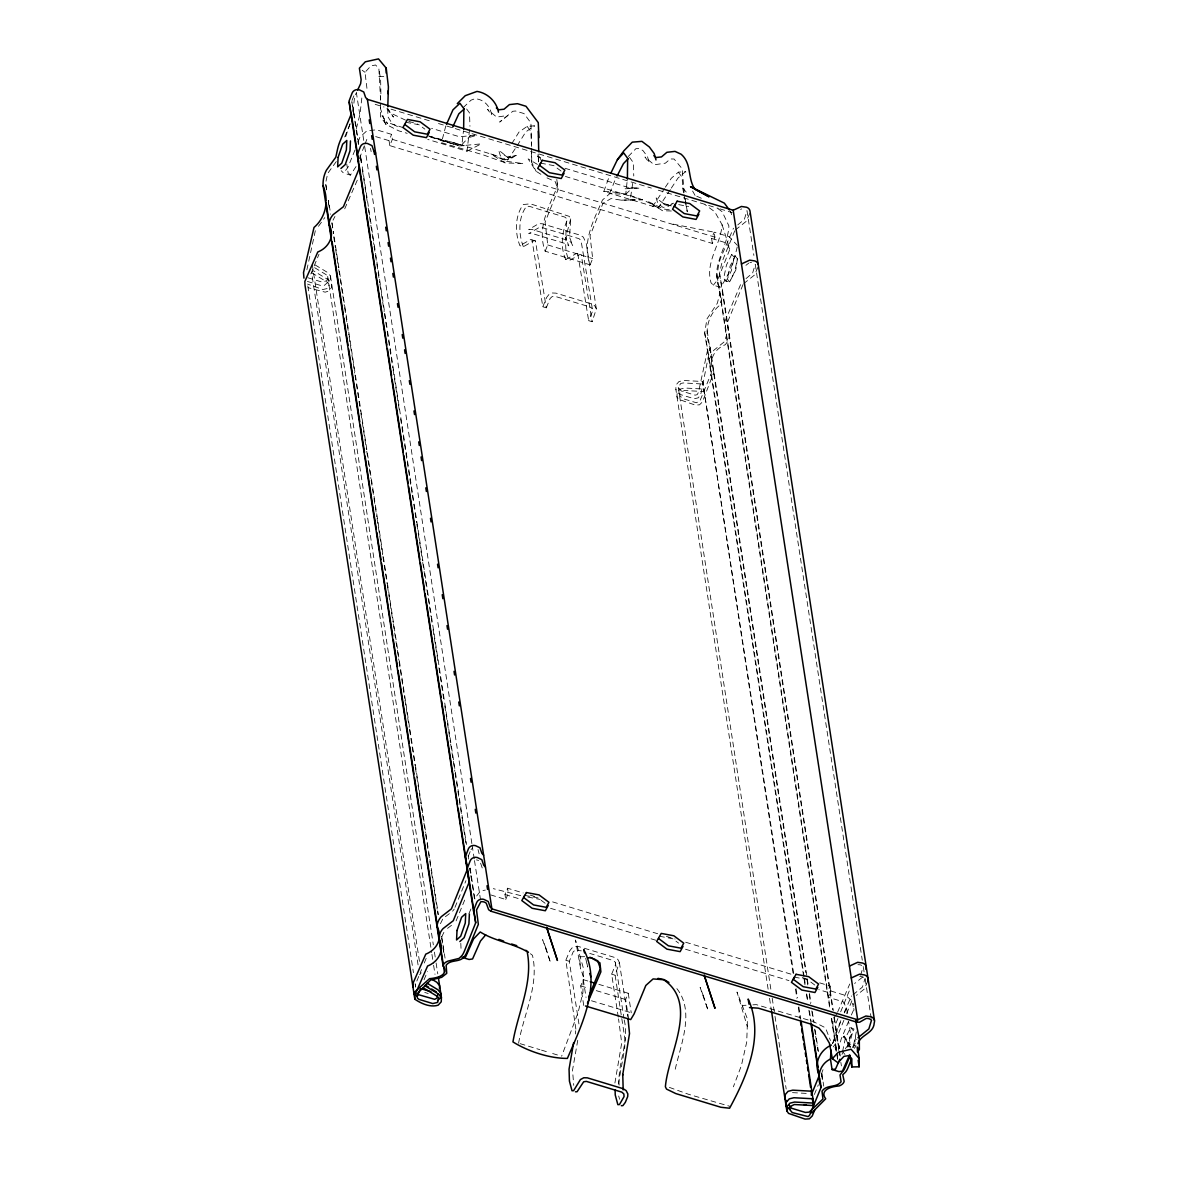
<?xml version="1.0" encoding="UTF-8"?>
<svg xmlns="http://www.w3.org/2000/svg" width="1178" height="1178" viewBox="0 0 1178 1178"><rect width="100%" height="100%" fill="white"/><g stroke="black" fill="none" stroke-linecap="round" stroke-linejoin="round"><path stroke-width="0.75" stroke-dasharray="5 3.75" d="M380.597 100.248L378.86 68.295L375.546 64.996L370.937 65.909L365.003 72.285L367.094 89.602M380.435 103.487L380.479 116.666L386.001 124.353L398.62 130.802L407.176 133.335M380.509 99.57L380.538 96.478L380.479 99.983M387.783 108.464L387.871 116.681L392.48 124.073L400.594 128.063M541.689 161.415L538.081 153.788L538.523 162.004L538.714 153.464M747.279 1026.45L747.367 1018.764L737.001 992.053L747.279 1026.45L746.705 1042.147L741.389 1065.589L733.364 1086.838M538.626 161.916L538.729 153.228M768.13 989.196L675.863 389.329L675.936 385.044L678.926 381.598L683.579 380.465L702.662 381.51L793.81 974.088M380.906 93.784L380.627 79.824L378.86 68.295M326.527 189.864L325.732 182.561L327.484 174.418M328.426 204.162L328.515 200.348L330.65 214.263M804.972 984.779L704.694 332.8L706.962 318.929L717.343 303.217L719.846 293.381L717.063 275.593L718.609 264.976A11.103 2.385 -73.1 0 1 721.127 256.863L733.482 228.193M734.777 230.829L723.719 257.643A11.103 2.385 -73.1 0 0 721.201 265.757L719.522 273.532L722.512 290.362A34.427 31.423 46.4 0 1 719.198 305.691A39.846 36.385 46.4 0 0 710.157 347.584L701.057 393.143L698.436 397.766L694.313 398.768L680.486 394.571L677.703 392.716L675.863 389.329M583.478 976.812L580.695 968.92L575.497 940.029L583.287 967.845L582.919 992.627L578.059 1012.653L561.626 1056.239M315.159 264.962L327.646 272.53L330.444 275.932L330.252 280.231L324.171 285.518L320.976 285.562L307.149 281.365M460.804 943.328L461.113 950.455M837.484 1059.405L837.808 1053.912M523.371 246.717C518.453 234.363 518.07 217.15 526.522 206.386L529.305 206.327L564.763 217.076L566.706 218.563L565.661 239.458L565.484 237.028L568.812 245.849L566.809 243.993L531.352 233.244L528.627 233.671L538.729 227.766L541.394 227.354L579.061 238.692L581.048 240.518L592.313 308.783L592.534 311.257L588.647 320.666L592.107 321.712L596.348 308.886L586.379 243.964L583.375 237.161L580.415 235.247L542.145 223.732L538.64 223.687L528.731 229.533L532.294 229.563L568.135 240.43L571.094 242.373L572.803 245.804L569.534 237.161L570.741 218.887L569.18 216.34L530.409 203.838L523.312 204.516C514.786 215.795 514.845 232.935 519.91 245.657L523.371 246.717L534.105 240.592L535.445 240.945L546.283 307.811L542.822 306.766L531.985 239.885L530.66 239.546L519.91 245.657M545.164 251.208L547.755 244.95L545.09 222.2L558.033 189.717L556.796 179.306L557.518 186.389C548.712 206.813 536.697 228.444 545.164 251.208L590.104 264.844C581.637 242.064 593.653 220.433 602.459 200.024L609.748 193.678L625.739 194.252L627.182 180.911M430.382 137.09L453.147 143.996L461.938 144.585L463.455 130.876M331.931 222.848L333.565 233.553M353.827 114.87L351.854 101.706L353.238 110.658M443.414 951.706L443.09 946.008M470.081 868.142L470.861 874.326M470.081 870.704L470.258 868.981M575.865 1029.116L565.838 960.261L569.71 950.867L571.934 948.01L575.409 946.479L579.016 946.641L614.857 957.508L617.787 959.334L619.363 962.397L615.122 975.207L625.032 1039.6L624.635 1048.906M792.985 972.925L702.662 381.51M737.251 246.894C733.923 260.824 729.005 275.681 720.273 287.27L713.367 285.164L711.07 282.853C704.886 262.414 720.671 244.729 722.114 224.807L714.781 211.804L705.004 204.589M821.655 1076.81L821.92 1074.248M836.292 1050.511L834.628 1035.683L840.812 1020.678M575.35 1033.96L575.703 1030.735M361.823 97.995L360.026 114.045L356.242 129.02M352.929 111.895L354.652 96.419L356.139 93.239M469.58 129.668L466.959 151.226L427.732 139.416M570.741 218.887C566.913 232.316 562.436 247.13 569.195 260.603L579.944 254.477L581.269 254.831L592.107 321.712M737.413 258.777L735.823 269.968L729.653 281.851L726.075 281.351L723.645 278.464L726.487 264.976L731.759 254.404L735.101 255.994L737.413 258.777L734.689 271.706L729.653 281.851L727.327 279.068L730.051 266.14L735.101 255.994M855.64 1036.684L854.742 1043.075L852.416 1047.536M590.104 264.844L592.681 258.571L590.031 235.821L602.974 203.338L610.999 198.581L621.292 200.172L630.201 199.966L632.733 182.914M614.901 1083.024L621.704 1043.001L618.553 1018.882M618.347 1084.069L624.281 1050.673M577.75 1040.292L572.523 1070.184L573.745 1085.35M842.565 1051.556L845.406 1038.083L850.663 1027.496L854.006 1029.101L848.955 1039.246L846.57 1050.555M853.608 1044.812L856.332 1031.884M306.884 269.821L315.336 230.667L317.442 227.766M704.694 332.8L707.683 349.63L698.466 392.348L697.155 394.674L695.094 395.16L681.267 390.978L678.278 387.444L680.751 383.454L683.328 382.938L702.397 383.984M350.102 123.587L345.095 138.444M832.581 1043.649L840.915 1020.928M838.309 1050.496L841.077 1039.408L848.528 1021.429M518.6 1043.193C523.606 1014.317 539.436 984.793 532.456 955.27L529.805 953.282M445.799 125.928L441.441 142.685L483.039 154.804L502.137 161.68L506.113 162.299L516.185 147.265M675.244 1069.212C681.002 1043.428 695.491 1010.4 675.892 987.429M670.37 189.555L658.252 207.932L603.813 191.425L609.35 176.244M566.883 220.963C561.715 233.053 560.301 247.351 565.734 259.558L569.195 260.603M354.976 150.062L347.76 167.644L343.475 173.019L341.193 170.707M358.097 141.978L359.967 137.119L366.888 130.787L376.592 129.816L391.611 134.38L392.377 139.357L389.8 145.63L712.351 243.434L714.928 237.161L714.162 232.184L669.87 223.496M359.378 158.632L364.385 145.689M365.003 144.069L366.888 139.225L369.73 137.973M722.114 224.807L729.859 249.28L717.652 279.79L713.367 285.164M609.571 193.604L615.431 179.189M352.001 100.439L354.755 93.739M344.712 136.987L350.322 123.381M310.845 273.988L318.973 254.286M333.021 220.183L334.95 216.457M357.273 180.219L344.624 209.021M389.8 145.63L389.034 140.653L391.611 134.38M542.822 306.766L546.695 297.357L548.919 294.515L552.394 292.983L556.001 293.145L591.842 304.012L594.772 305.824L596.348 308.886M546.283 307.811L550.155 298.417L552.143 296.606L554.912 296.326L590.369 307.075L592.313 308.783M712.351 243.434L711.586 238.442L714.162 232.184L729.182 236.734L737.399 245.392M416.821 981.068L421.547 969.568M424.257 963L426.289 958.082M440.469 923.67L442.943 918.604L449.849 913.303M468.255 856.273L470.316 851.252M424.051 979.801L427.437 971.585M441.75 936.863L444.769 930.487M454.973 907.369L465.958 880.702M456.107 920.901L465.722 897.577M743.038 284.531L727.15 323.067L729.344 334.729A17.537 15.623 -8.7 0 1 725.206 344.742A21.808 19.422 -8.7 0 0 713.927 372.101L702.412 401.948L699.526 404.82L695.285 405.085L678.719 399.357L677.026 396.898L677.1 392.613L680.089 389.167L684.742 388.018L703.826 389.064L703.56 391.538L684.492 390.492L680.03 392.716L679.441 395.013L682.43 398.532L696.257 402.729L699.82 401.168L711.321 373.249L709.406 359.04L713.78 350.322L724.279 341.811L726.605 335.215L724.809 321.653L741.728 281.881M490.725 894.927L505.745 899.477L504.979 894.485L507.556 888.227L523.165 892.953M505.745 899.477L508.322 893.204L507.556 888.227M578.928 1023.918L569.298 961.307L573.171 951.912L575.159 950.101L581.299 950.852M583.728 1005.467L580.725 985.912L583.301 979.64L588.485 981.215M618.273 1017.085L611.662 974.162L615.549 964.753L615.328 962.279L613.385 960.571L589.736 953.414M628.669 1019.088L625.651 999.533L628.242 993.26L598.851 984.352M819.682 982.864L830.107 986.03L827.53 992.288L818.769 989.638M830.107 986.03L830.873 991.007L828.296 997.28L843.315 1001.83L846.57 1008.103L847.63 1014.98M836.925 1013.802C827.383 1023.667 838.545 1034.151 832.272 1043.958M837.617 1012.138L849.736 984.028M837.897 1018.514L835.143 1025.213L837.337 1036.876A17.537 15.623 -8.7 0 1 833.199 1046.889M840.665 1011.814L850.339 988.357M844.243 1012.344L851.561 995.911M860.603 975.237L863.253 966.52M843.875 1020.339L836.969 1037.096L839.163 1048.744M846.643 1013.625L852.857 998.546M814.381 1094.465L818.342 1084.835M853.358 1047.684L856.862 1039.173M356.021 166.569L350.396 175.11L343.475 173.019M749.694 213.498L746.219 221.361L735.602 229.769M468.918 913.583L471.038 908.783M757.955 267.185L754.48 275.063L743.863 283.456M844.449 1012.918L846.57 1008.103M851.355 1015.009L853.476 1010.209L852.887 1003.273L854.05 1010.135M867.774 981.215L864.299 989.078L856.45 995.351M841.99 1054.369L843.419 1051.115M726.075 281.351L731.332 270.778L734.174 257.29L731.759 254.404M848.734 1046.903L853.078 1030.397L850.663 1027.496M511.826 143.583L518.983 132.069L527.155 126.37L534.341 125.84L536.314 128.535M517.142 145.719L525.786 131.907L534.341 125.84M652.597 206.651L664.392 188.657M671.327 188.112L678.027 178.025L685.552 171.635L687.525 174.344M665.379 187.169L671.357 178.202L678.351 172.165L685.552 171.635M328.22 172.724L337.144 160.399M318.487 226.309L324.789 217.606M845.303 1048.685L849.073 1043.811L850.531 1033.872L848.675 1021.856M418.072 964.915L311.596 272.692L313.201 270.631L328.809 280.099L331.607 283.5L331.416 287.785L328.309 291.157L325.202 292.173L308.121 287.682M452.617 911.168L454.281 909.033M476.678 895.957L480.565 890.966L485.336 890.097M419.589 974.839L421.209 972.778M854.241 1048.376L856.185 1045.976L849.073 1043.811L851.238 1050.261M461.938 144.585L470.582 135.411L468.211 137.752L476.707 135.337M628.257 156.483L635.899 148.678L639.86 148.634L643.114 150.74L647.561 156.821L649.093 162.623L644.984 157.013L654.114 164.802L665.379 163.168L670.267 158.971L674.081 159.015L682.15 168.748L684.182 192.294M862.473 977.21L854.624 983.483M471.009 849.588L472.569 848.072M463.219 107.61L471.038 100.159L474.984 98.702C483.805 99.217 490.549 106.359 491.594 114.929L487.515 109.348L496.63 117.093L507.895 115.473L499.678 122.07L512.798 111.277L515.537 110.997L524.004 113.559L530.925 122.91L531.602 146.44M625.739 194.252L632.424 187.906L624.649 188.804L639.875 188.112L628.463 187.508L563.909 167.939M737.781 224.88L744.349 219.402L746.999 210.685L753.876 255.42M745.939 265.315L748.81 263.092M746.042 278.568L752.609 273.09L755.26 264.373L862.281 960.232M447.537 928.352L454.443 923.037M852.99 994.806L862.429 987.105L865.079 978.403M672.182 204.03L667.808 206.577L663.023 207.387L657.854 203.558L656.146 197.904L665.379 205.016L671.872 205.929L661.992 202.94L665.379 205.016L673.639 203.19M466.959 151.226L481.154 143.878L459.302 145.939L429.999 136.457M565.734 259.558L576.484 253.432L581.269 254.831M740.564 209.404L741.684 208.904M603.813 191.425C621.513 191.381 642.894 198.346 658.252 207.932M474.984 135.205L459.626 136.81L431.59 128.314M746.057 1005.246L742.641 1005.452L742.891 1010.179M752.904 1004.834L756.32 1004.628L812.835 1021.355L825.454 1027.805L830.461 1040.527M584.7 956.669L579.355 956.801L580.695 968.92M378.801 76.482L386.178 76.32M621.292 200.172L642.143 199.73L565.44 176.464M630.201 199.966L642.143 199.73M671.372 210.995L662.507 210.715L648.18 201.571L663.7 209.021L670.311 209.934M792.485 1092.639L808.093 1093.493M441.927 140.859L450.629 141.816L495.702 155.481L505.009 159.987L506.113 162.299M405.777 122.262L418.956 124.735L424.86 129.138M540.599 163.138L553.778 165.612L561.14 171.119M678.705 204.633L688.6 206.489M524.696 895.354L537.875 897.842L545.237 903.335M659.503 936.245L672.682 938.719L678.587 943.122M794.325 977.122L807.504 979.595L814.867 985.102M520.735 895.633L493.302 888.654M527.818 897.032L540.216 899.462M591.489 1000.77L632.13 1013.036M428.277 135.897L464.206 145.586L459.302 145.939L429.631 136.265M375.193 104.356L383.984 107.021M391.022 109.156L431.472 121.422M438.51 123.543L651.316 188.068M658.355 190.203L718.153 208.344M719.905 208.874L732.23 212.6M408.825 121.408L417.572 124.058M392.377 139.357L714.928 237.161M375.679 136.589L389.034 140.653M711.586 238.442L726.605 243.007L729.859 249.28M531.985 239.885L535.445 240.945M547.755 244.95L592.681 258.571M307.929 277.772L321.756 281.969L326.659 280.835L327.882 278.73L327.661 276.403L326.041 274.607L313.554 267.023M530.1 895.059L537.021 897.165M552.629 901.892L657.633 933.727M666.38 936.377L675.141 939.028M685.64 942.223L791.866 974.427M802.292 977.593L809.242 979.698M830.873 991.007L845.907 995.572L852.739 1001.55M504.979 894.485L518.997 898.74M550.553 908.312L655.734 940.206M685.537 949.232L788.965 980.597M565.838 960.261L569.298 961.307M611.662 974.162L615.122 975.207M580.725 985.912L587.631 988.003M596.274 990.624L625.651 999.533M424.757 992.45L428.218 993.496M520.087 1043.649L539.936 1049.672M541.556 1050.158L549.67 1052.617M552.659 1053.53L560.139 1055.797M403.465 127.739L386.178 122.1L387.665 123.705L382.055 115.709L386.001 124.353L380.582 109.039L380.465 105.77M669.384 1087.397L688.482 1094.274L730.065 1106.378M696.772 196.24L701.749 198.419M546.975 177.863L555.265 181.692L558.033 189.717M405.453 120.112L390.919 113.206L387.739 109.318M537.418 164.375L528.127 158.868L536.064 171.252L543.765 176.126M311.596 272.692L327.204 282.16L328.824 283.957L329.045 286.298L327.823 288.404L322.919 289.523L307.546 284.089M540.422 157.749L537.61 156.026L540.658 160.075M717.976 208.697L722.188 211.731L728.887 225.896C728.137 246.29 711.718 264.166 717.991 284.958L720.273 287.27M362.191 70.238L365.003 72.285M350.396 175.11L348.099 172.798L346.774 164.14M850.236 1047.257L848.72 1042.766L843.33 1036.581L845.76 1039.379M850.074 1047.257L848.72 1042.766L844.184 1035.992L849.677 1047.095M678.351 172.165L682.15 177.363L682.695 187.935L688.541 194.812M843.36 1052.528L844.979 1054.457M386.885 108.67L393.481 117.064L387.974 109.053M629.464 157.322L633.263 162.52L633.764 175.964M527.155 126.37L530.925 131.524L531.411 144.909M466.65 109.009L469.477 112.867L469.963 126.267M692.605 191.042L695.108 195.504M482.214 867.936L480.344 862.414M478.018 849.544L479.137 853.814M531.543 151.933L531.734 162.446L536.064 171.252M577.809 253.785L588.647 320.666M730.448 211.333L731.656 214.646M835.055 1047.433L836.218 1051.35M618.7 1096.011L619.569 1099.251M585.687 958.215L587.601 966.873M586.953 963.457L587.645 966.888M682.695 187.935L683.667 193.045M684.006 194.753L684.978 199.862M685.301 201.571L687.26 211.804M370.525 148.399L371.144 151.667M360.115 155.408L361.646 163.565M471.171 875.946L471.907 882.587L470.596 873.664M441.617 938.144L442.795 944.432M325.688 184.46L326.63 189.761M685.316 199.362L686.17 204.663M686.45 206.444L687.584 213.512M863.4 967.491L864.078 971.894M865.182 979.051L871.234 1018.425M722.512 290.362L833.288 1010.591M834.407 1017.851L839.237 1049.289M839.516 1051.07L840.341 1056.386M719.522 273.532L832.772 1009.84M833.891 1017.1L839.767 1055.297M840.856 1062.365L841.401 1065.913M719.876 291.481L830.284 1009.266M831.683 1018.352L836.483 1049.613M717.063 275.593L829.886 1009.163M831.285 1018.248L836.409 1051.571M836.689 1053.382L837.514 1058.786M710.157 347.584L806.989 977.122M807.269 978.933L808.108 984.381M809.507 993.466L810.891 1002.552M812.29 1011.637L813.969 1022.533M815.088 1029.808L818.445 1051.601M821.802 1073.408L823.746 1086.131M707.168 330.738L805.914 972.733M807.033 979.993L807.858 985.456M809.257 994.526L810.655 1003.612M811.775 1010.886L813.453 1021.782M814.572 1029.057L815.412 1034.505M815.691 1036.316L817.09 1045.401M817.37 1047.227L817.93 1050.85M821.611 1074.837L822.421 1080.079M707.683 349.63L804.103 976.444M804.383 978.255L805.502 985.53M806.886 994.615L808.005 1001.874M809.404 1010.96L811.082 1021.871M806.37 993.864L807.49 1001.123M808.888 1010.209L810.567 1021.12M796.048 988.622L797.447 997.707M798.846 1006.792L800.804 1019.515M795.503 989.284L796.902 998.37M798.301 1007.455L799.98 1018.352M678.278 387.444L771.104 990.934M772.208 998.208L774.726 1014.552M775.006 1016.378L786.182 1089.046M769.529 998.281L771.487 1010.989M628.242 993.26L631.246 1012.83M619.363 962.397L627.683 1016.481M615.328 962.279L623.928 1018.131M624.207 1019.942C629.626 1041.853 617.331 1063.248 619.157 1085.159M583.301 979.64L586.04 997.427M356.316 92.223L363.752 140.55M471.877 843.581L364.576 145.91A6.273 5.595 -8.7 0 1 366.564 145.866M472.157 845.406L474.219 858.806M474.498 860.588L480.55 899.963M354.004 113.132L358.686 143.554M360.895 157.881L361.72 163.241M362.264 166.82L466.503 844.508M468.181 855.405L468.741 859.042M470.125 868.127L474.94 899.403M353.503 112.455L357.641 139.298M357.921 141.08L358.465 144.673M360.674 159.045L361.234 162.667M362.353 169.941L367.109 200.82M368.213 208.094L373.809 244.435M374.089 246.246L375.208 253.52M375.487 255.332L379.684 282.587M379.964 284.399L381.068 291.673M381.348 293.484L384.146 311.655M384.426 313.466L386.944 329.825M387.223 331.636L388.342 338.911M388.622 340.722L392.804 367.978M393.084 369.789L399.519 411.578M400.638 418.853L412.094 493.332M412.374 495.158L413.493 502.417M413.772 504.243L416.57 522.414M416.85 524.225L417.954 531.499M418.234 533.31L419.353 540.569M419.633 542.395L422.431 560.566M422.711 562.377L423.83 569.651M424.109 571.463L425.229 578.737M425.508 580.548L426.627 587.807M426.907 589.633L431.089 616.889M431.369 618.7L431.928 622.337M433.048 629.597L437.804 660.49M438.923 667.749L443.664 698.642M444.783 705.916L450.379 742.243M450.659 744.069L454.855 771.31M455.12 773.136L456.239 780.396M456.519 782.221L457.638 789.481M457.918 791.307L462.115 818.548M462.394 820.374L463.514 827.633M463.793 829.459L466.311 845.804M469.757 868.289L470.316 871.867M472.245 884.398L473.335 891.555M473.615 893.351L474.719 900.507M331.99 222.951L333.595 233.391M334.14 236.94L438.378 914.629M441.721 936.436L445.063 958.141M328.456 202.498L329.575 209.699M333.742 236.852L335.421 247.748M335.701 249.559L338.498 267.73M338.778 269.556L339.897 276.815M340.177 278.626L344.359 305.882M344.639 307.708L345.758 314.968M346.037 316.794L348.835 334.95M349.115 336.775L350.234 344.035M350.514 345.861L351.633 353.12M351.913 354.946L354.711 373.102M354.99 374.928L356.109 382.187M356.374 384.013L360.571 411.269M360.851 413.08L361.97 420.34M362.25 422.166L366.446 449.422M366.726 451.233L367.845 458.507M368.125 460.318L370.908 478.489M371.188 480.3L372.307 487.574M372.587 489.385L373.706 496.66M373.986 498.471L376.783 516.641M377.063 518.453L378.182 525.727M378.462 527.538L382.644 554.794M382.924 556.605L387.12 583.861M387.4 585.687L388.519 592.946M388.799 594.757L389.918 602.032M390.198 603.843L392.996 622.013M393.275 623.839L394.38 631.099M394.659 632.925L398.856 660.166M399.136 661.992L404.731 698.318M405.011 700.144L406.13 707.404M406.395 709.23L409.193 727.4M409.473 729.211L410.592 736.486M410.872 738.297L415.068 765.553M415.348 767.364L416.467 774.638M416.747 776.449L420.929 803.705M421.209 805.516L422.328 812.791M422.607 814.602L425.405 832.772M425.685 834.584L426.804 841.858M427.084 843.669L428.203 850.943M428.483 852.754L431.266 870.925M431.546 872.736L432.665 880.01M432.944 881.821L437.141 909.077M437.421 910.903L437.98 914.526M443.119 947.907L443.944 953.326M330.444 275.932L433.327 944.83M434.432 952.104L435.831 961.189M436.11 963L437.789 973.897M327.661 276.403L431.663 952.56M431.943 954.386L433.342 963.457M433.607 965.283L435.006 974.368M312.273 264.579L419.677 962.838M307.811 285.901L413.449 972.675M415.127 983.571L415.687 987.208M415.466 984.352L415.539 986.236M848.72 1042.766L848.778 1046.3M531.617 148.222L531.734 162.446M857.937 964.738A6.273 5.595 -8.7 0 1 861.736 965.415M476.398 859.896A6.273 5.595 -8.7 0 1 478.577 860.558M859.763 976.606A6.273 5.595 -8.7 0 1 863.562 977.284M821.552 1074.469A21.808 19.422 -8.7 0 1 824.791 1066.635M749.944 262.591A6.273 5.595 -8.7 0 1 751.549 262.606M516.126 155.378L510.295 158.78L505.509 159.59L500.341 155.761L498.633 150.092L507.909 157.469L514.344 158.117L504.478 155.128L507.909 157.469L516.126 155.378M522.737 163.521L504.994 162.917L490.637 153.773L506.231 161.283L522.737 163.521M703.472 996.073L700.144 987.414L708.052 1010.326L703.472 996.073M545.959 948.29L542.616 939.632L550.538 962.588L545.959 948.29"/><path stroke-width="1.5" d="M386.193 73.051L386.222 68.147L378.506 58.9L365.313 61.801L359.378 68.191L361.131 79.633L360.615 83.712L357.641 90.058M857.422 1052.042L857.437 1047.065L859.218 1058.624L859.16 1066.797L851.782 1066.944L850.03 1055.532M851.782 1066.944L851.841 1058.772L848.94 1055.591L843.934 1056.371L837.985 1062.762L832.36 1058.669L829.386 1043.134L824.114 1034.181L818.975 1028.085L810.862 1024.094L758.308 1008.162L749.517 1007.573M387.798 106.859L388.401 86.789L386.222 68.147M538.729 151.771L538.272 131.229M814.881 1109.558L812.231 1115.978L809.345 1118.835L805.104 1119.1L788.538 1113.387L786.86 1110.928L786.919 1106.628L789.908 1103.182L794.576 1102.048L813.659 1103.094L813.394 1105.568L794.311 1104.522L789.849 1106.731L789.26 1109.043L792.249 1112.562L808.196 1116.611L809.639 1115.183L821.14 1087.265L819.741 1078.194M584.553 952.914L583.758 949.571C602.135 984.852 581.505 1025.331 567.384 1058.418C549.684 1058.462 528.304 1051.498 512.945 1041.912C518.025 1012.167 533.457 982.04 527.126 951.603C512.371 943.136 494.731 941.119 480.226 931.975L473.541 938.954L465.649 956.875L462.188 957.375L469.094 959.481L472.569 958.966L480.462 941.06L485.704 934.861M350.47 140.948L350.013 150.828L345.242 164.596L340.913 168.483M439.468 988.504L439.6 985.647L436.817 982.246L432.135 979.404M438.349 977.534L441.426 997.516L441.235 1001.815L438.128 1005.187C430.382 1007.705 421.179 1003.538 414.847 999.224L305.014 285.194L304.866 281.409L317.78 251.989A21.808 19.422 -8.7 0 0 329.06 224.615A17.537 15.623 -8.7 0 1 333.183 214.602L343.431 206.724L359.319 168.174L357.346 154.642L360.424 146.646A5.551 4.948 -8.7 0 1 367.536 143.525L371.998 145.645L373.868 151.167L375.635 153.022M469.374 914.054L468.918 923.935L464.147 937.688L459.832 941.575M849.618 1054.84L842.447 1071.126L838.986 1071.627L832.066 1069.536L830.475 1059.14L831.005 1049.981M874.488 1020.472L749.974 210.936A5.551 4.948 -8.7 0 0 746.454 207.225L741.418 206.474L733.187 210.258L367.374 99.335L365.607 97.48L363.737 91.958L359.275 89.822A5.551 4.948 -8.7 0 0 352.163 92.959L349.1 100.955L351.059 114.487L340.015 141.301A11.103 2.385 -73.1 0 0 337.497 149.415L335.818 157.189L326.365 170.25A34.427 31.423 46.4 0 0 323.052 185.579L443.061 965.813A39.846 13.812 12.2 0 1 429.543 978.668L414.229 992.377L414.096 994.394L417.086 996.146M467.46 869.055L451.424 908.871L441.19 916.749A17.537 15.623 -8.7 0 0 437.053 926.777A21.808 19.422 -8.7 0 1 425.773 954.136L412.874 983.556L413.022 987.341M458.095 808.241L475.706 922.742L464.515 950.837A11.103 2.385 -73.1 0 1 461.555 956.021L459.052 958.406L448.008 961.115A34.427 11.942 12.2 0 0 443.061 965.813M811.568 1093.685L811.833 1091.211L792.75 1090.165L788.082 1091.314L785.093 1094.76L785.034 1099.045L786.713 1101.504M812.732 1101.253L812.997 1098.78L793.913 1097.734L789.245 1098.883L786.256 1102.313L786.197 1106.613L790.423 1109.352M821.14 1087.265C816.369 1076.854 819.785 1063.999 830.505 1059.037M463.646 129.182L463.867 108.656L459.935 103.281L452.956 109.834L446.521 124.308M627.388 179.159L627.653 158.308L623.692 152.89L617.405 159.648L610.822 173.225M573.598 1042.766L569.062 1069.123L569.416 1081.065L572.022 1090.754L573.612 1090.681L580.415 1079.563L583.773 1077.767L587.336 1077.841L623.177 1088.708L626.151 1090.622L627.845 1093.95L627.683 1096.615L625.341 1102.328L622.897 1105.627L621.307 1105.7M622.632 1075.352L629.523 1033.577L627.962 1018.278M420.001 989.653L417.292 996.22L417.365 998.105L418.912 999.356L432.738 1003.553L437.642 1002.419L438.643 997.987L437.038 996.19L422.99 987.665M857.982 1037.73L868.863 1028.924L871.514 1020.222A6.273 5.595 -8.7 0 0 866.198 1018.44L859.572 1022.224L856.73 1022.136L490.917 911.212L491.889 908.871L367.374 99.335M588.632 996.986L600.368 968.522L597.614 960.482M811.2 1095.098L819.314 1075.396C813.527 1063.425 819.741 1050.246 831.447 1045.033M856.73 1022.136L857.702 1019.78L733.187 210.258M849.853 1056.195L845.642 1066.399A11.103 2.385 -73.1 0 1 842.668 1071.582L840.017 1074.984L841.092 1081.757C836.498 1088.104 826.323 1084.29 822.023 1091.226L822.951 1099.015L809.168 1112.12L805.413 1112.444L791.587 1108.248L788.597 1104.728M851.002 1060.48L848.234 1067.18A11.103 2.385 -73.1 0 1 845.274 1072.363L842.756 1074.748L844.155 1081.227A34.427 11.942 12.2 0 1 839.207 1085.925A39.846 13.812 12.2 0 0 825.704 1098.78L811.76 1112.915M857.908 1043.723C860.47 1034.608 873.634 1033.71 874.209 1023.034A5.551 4.948 -8.7 0 0 870.954 1016.761L865.933 1016.01L857.702 1019.78L491.889 908.871L490.122 907.016L488.252 901.494L483.79 899.359A5.551 4.948 -8.7 0 0 476.678 902.495L473.6 910.476L475.706 922.742M839.84 1059.258L835.541 1069.02L832.066 1069.536M452.676 127.15L458.831 113.81L464.323 108.936M617.036 176.082L623.442 163.654L628.257 158.588M429.278 132.437L426.407 137.649L413.228 135.175L402.92 127.474L407.5 119.434L420.134 121.82L430.029 129.197L427.29 134.204L414.641 131.818L404.746 124.441M540.599 163.138L537.728 168.351L548.05 176.052L561.229 178.526L564.1 173.313M675.421 204.015L672.55 209.228L682.872 216.929L696.051 219.417L698.907 214.19M524.696 895.354L521.825 900.581L532.147 908.282L545.326 910.756L548.182 905.543M683.004 946.42L680.133 951.633L666.954 949.159L656.647 941.458L661.226 933.418L673.86 935.788L683.755 943.18L681.002 948.187L668.368 945.801L658.473 938.424M794.325 977.122L791.454 982.334L801.776 990.035L814.955 992.509L817.826 987.297M587.454 1003.141L600.883 971.835L599.926 962.824L591.091 957.699L587.513 957.847M857.687 1051.836L859.38 1049.495L859.292 1038.746L855.64 1020.442M617.405 159.648L623.928 150.755L632.277 142.155L641.907 141.36L649.402 147.029L654.202 153.567L655.984 159.943M437.465 1000.873L440.572 997.501L440.763 993.216L437.98 989.815L427.054 983.174M832.36 1058.669L838.309 1052.278L851.09 1049.245L859.218 1058.624M457.3 103.605L465.236 95.698L477.016 91.413C487.545 93.003 496.66 101.661 498.471 112.19M804.25 1104.876L806.37 1104.743M575.468 1091.8L577.073 1091.741L583.67 1081.772L586.394 1081.389L621.851 1092.139L623.854 1093.964L624.06 1096.6L619.437 1104.581L617.846 1104.655L615.24 1094.966L615.093 1089.856M741.448 263.946L749.679 260.161L754.7 260.912A5.551 4.948 -8.7 0 1 758.234 264.623M849.441 966.093L857.672 962.323L862.708 963.059A5.551 4.948 -8.7 0 1 865.948 969.332M851.267 977.961L859.498 974.191L864.534 974.942A5.551 4.948 -8.7 0 1 867.774 981.215M658.016 978.358L664.245 979.669L668.927 982.437M590.222 981.73L595.405 983.306M585.451 1005.997L630.716 1019.588L634.088 1013.934L645.824 985.471L653.083 978.933L663.7 979.728C699.172 1003.833 668.029 1053.986 665.393 1086.779L666.512 1089.09L675.819 1093.596L720.877 1107.261L729.594 1108.218C747.132 1075.941 764.655 1035.138 748.177 999.032L748.972 1004.157M420.546 988.533L430.912 991.67M511.664 944.02L516.759 945.654M498.912 939.352L503.654 941.119M589.825 957.243L596.053 959.834M425.435 985.25L428.556 987.135M431.678 989.034L436.361 991.876M424.595 985.588L438.643 994.114L441.426 997.516M483.628 855.169L481.861 853.314L479.991 847.807L475.529 845.671A5.551 4.948 -8.7 0 0 468.417 848.793L465.354 856.789L467.151 867.479M485.454 867.052L483.687 865.197L481.817 859.675L477.355 857.54A5.551 4.948 -8.7 0 0 470.243 860.676L467.18 868.657L469.139 882.204L453.25 920.74L443.016 928.632A17.537 15.623 -8.7 0 0 438.879 938.645A21.808 19.422 -8.7 0 1 427.599 966.004L414.7 995.439L414.847 999.224M490.917 911.212L488.649 909.755L486.264 903.231A6.273 5.595 -8.7 0 0 480.83 901.759L476.501 909.961L478.342 924.406L467.121 951.618A11.103 2.385 -73.1 0 1 464.147 956.816C459.788 962.72 450.335 959.186 446.123 965.283L446.742 973.367L441.632 977.342L430.603 980.052L416.762 994.173L434.682 999.327L436.979 998.119L437.98 993.672M525.83 950.278L528.48 952.28M653.834 155.702L656.102 157.513L661.506 156.91L666.895 152.301L675.009 151.388L681.105 154.215C691.972 163.492 687.392 178.29 694.814 189.113L709.038 196.8L690.499 186.684L724.337 203.131L729.432 209.964M496.35 108.008L498.618 109.819L504.037 109.215L509.411 104.606L517.525 103.693L525.992 106.27L538.272 122.615L538.92 137.62M589.692 973.514L590.841 976.783M858.158 1060.259L859.16 1066.797M811.362 1023.682L813.321 1036.404M813.88 1040.027L818.077 1067.283M818.636 1070.92L819.181 1074.557M810.847 1022.931L818.946 1075.617M801.084 1021.326L813.659 1103.094M800.539 1021.989L801.099 1025.626M801.658 1029.248L802.203 1032.885M802.763 1036.522L803.322 1040.159M803.882 1043.796L804.721 1049.245M805.281 1052.867L805.84 1056.504M806.4 1060.141L806.959 1063.778M807.519 1067.415L808.079 1071.038M808.638 1074.675L810.597 1087.397M811.156 1091.034L811.716 1094.656M812.26 1098.235L813.394 1105.568M771.487 1010.989L786.86 1110.928M369.2 119.876L369.759 123.513M371.63 135.691L372.189 139.269M373.956 150.799L374.516 154.436M376.342 166.275L376.901 169.912M385.707 227.207L386.266 230.844M388.077 242.58L388.637 246.217M390.463 258.129L391.022 261.766M392.819 273.473L393.378 277.11M397.457 303.615L398.017 307.252M402.213 334.537L402.773 338.174M404.569 349.778L405.114 353.415M409.311 380.671L409.87 384.293M413.964 410.945L414.523 414.582M418.72 441.868L419.28 445.505M421.047 456.976L421.606 460.613M425.803 487.854L426.362 491.491M430.485 518.276L431.045 521.913M437.539 564.174L438.098 567.796M442.236 594.684L442.84 598.689M446.992 625.606L447.552 629.243M454.031 671.357L454.575 674.994M458.743 702.014L459.332 705.887M470.493 778.422L471.067 782.192M475.249 809.345L475.824 813.07M487 885.753L487.559 889.39M351.206 113.206L358.627 161.533M359.452 166.893L370.363 237.75M370.908 241.387L375.105 268.643M375.664 272.28L386.84 344.948M387.4 348.585L391.597 375.841M392.156 379.478L403.332 452.146M403.892 455.783L408.074 483.024M408.633 486.661L419.824 559.344M420.384 562.966L424.566 590.222M425.125 593.859L441.058 697.42M441.617 701.057L457.55 804.618M349.13 102.206L473.644 911.743M331.254 236.277L326.041 202.41A39.846 36.385 46.4 0 1 314.011 227.457L303.512 272.604L303.939 278.155M332.093 241.726L343.269 314.393M343.829 318.031L348.025 345.287M348.585 348.924L359.761 421.591M360.321 425.229L364.503 452.485M365.062 456.107L376.238 528.789M376.798 532.427L380.995 559.668M381.554 563.305L392.73 635.973M393.29 639.61L397.487 666.866M398.046 670.503L409.222 743.171M409.782 746.808L413.964 774.064M414.523 777.701L430.456 881.247M431.015 884.884L444.459 972.292M388.122 90.839L388.298 93.931M622.75 1074.424L623.191 1089.886M323.052 185.579A39.846 36.385 46.4 0 1 326.085 200.761M338.086 157.396L337.659 166.864L341.797 163.138L346.376 149.93L346.803 140.462L342.665 144.202L338.086 157.396M457.005 930.502L456.563 939.97L460.701 936.245L465.281 923.037L465.722 913.568L461.585 917.294L457.005 930.502M542.307 160.311L539.568 165.318L549.463 172.71L562.097 175.08L564.851 170.074L554.956 162.697L542.307 160.311M677.129 201.188L674.376 206.194L684.271 213.586L696.92 215.957L699.658 210.95L689.778 203.573L677.129 201.188M526.404 892.541L523.665 897.548L533.546 904.925L546.194 907.31L548.933 902.304L539.053 894.912L526.404 892.541M796.034 974.294L793.295 979.301L803.19 986.693L815.824 989.064L818.577 984.057L808.682 976.68L796.034 974.294M714.928 1008.118L704.208 975.266L714.928 1008.118M557.415 960.394L546.68 927.469L557.415 960.394"/></g></svg>
